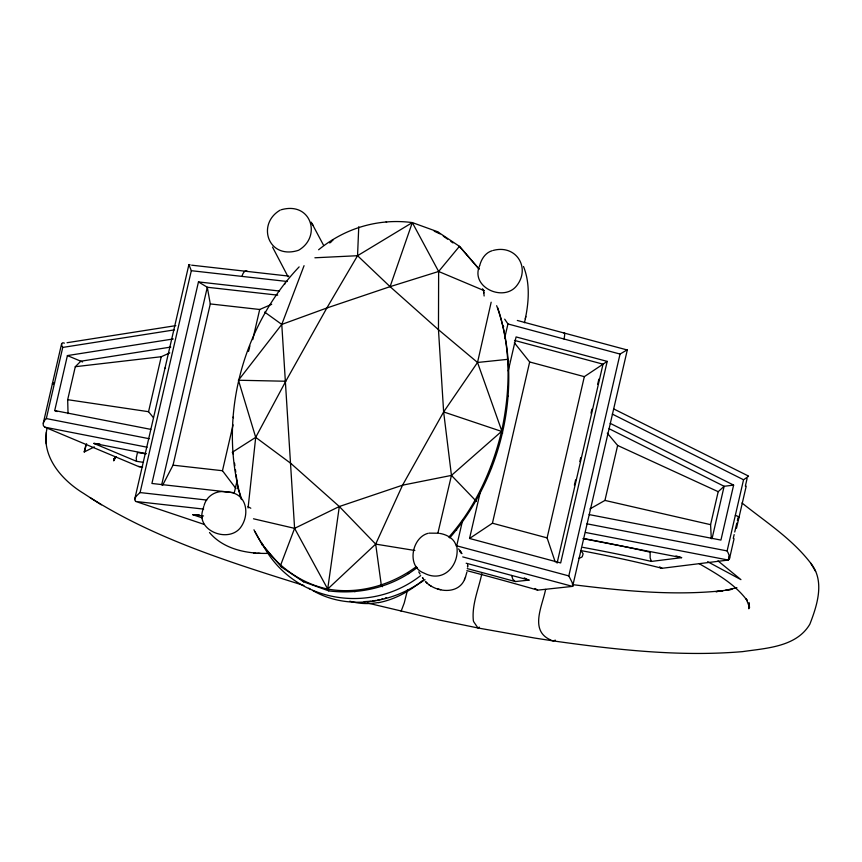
<?xml version="1.0" encoding="UTF-8"?>
<svg xmlns="http://www.w3.org/2000/svg" width="862" height="862" viewBox="0 0 862 862"><rect width="100%" height="100%" fill="white"/><g stroke="black" fill="none" stroke-linecap="round" stroke-linejoin="round"><path stroke-width="1.29" d="M318.606 249.775C345.026 228.128 378.343 218.129 412.316 222.59L438.639 271.476L438.467 329.704L443.639 411.939L451.451 475.404L438.004 532.651M448.833 537.145C475.274 507.492 492.31 469.865 501.565 431.399C510.563 390.141 511.381 345.737 496.652 305.698M303.877 585.47C228.01 561.722 150.494 537.511 83.582 493.387C61.59 480.026 40.719 456.149 47.001 428.565M46.386 432.379L46.257 443.844M467.624 565.256L467.592 567.077L467.646 564.75M449.727 537.91C502.783 476.233 523.59 385.314 497.622 307.583M299.136 266.886C241.737 327.172 217.698 419.503 241.468 499.594M749.003 603.906L748.83 608.787L749.067 602.452M248.073 507.966L255.702 437.346L285.775 381.241L326.838 308.003L357.547 255.712L358.754 226.749M400.884 610.727L401.099 611.126A92.643 3.028 -76.6 0 0 401.293 610.77L404.256 602.937L407.564 589.78M650.12 552.186L650.153 557.919L651.381 561.421L681.605 557.66L582.992 538.599M188.907 264.634L191.321 270.7L140.086 492.568C137.995 494.529 132.737 498.408 135.56 501.393M304.06 265.679L281.777 324.424L238.451 380.239L255.702 437.346L290.936 463.476L339.316 506.522L327.7 589.048L328.756 590.879C359.993 594.845 392.264 587.054 417.176 567.552M64.391 343.141C61.073 341.417 61.083 345.619 62.754 347.418L46.322 418.566C43.994 420.43 41.214 425.429 44.975 427.218L138.566 466.525A336.492 34.146 17.8 0 1 142.672 466.945M578.661 558.339A58.11 11.271 13 0 0 582.238 556.733L583.143 553.824L581.031 550.602A336.492 45.567 6.7 0 1 662.027 568.295L728.271 560.052C731.105 559.072 728.606 553.469 727.119 550.915L743.55 479.768L748.528 476.309M524.462 322.733C528.643 304.394 530.68 284.374 523.503 266.487M729.5 558.716L734.068 538.707M94.324 446.915L84.239 451.968L86.62 443.758M202.979 509.517C195.318 530.356 227.6 543.297 240.175 528.05C250.443 514.948 247.092 492.17 226.749 492.051M525.303 318.832L525.831 316.44M253.956 529.785C268.222 559.072 295.504 582.367 327.7 589.048L375.681 544.116L402.565 485.177L443.639 411.939L477.526 362.471L491.168 302.206M188.886 264.677L134.634 499.594M61.611 343.766L43.272 423.177M57.151 411.573L54.715 410.56L67.408 355.586L173.262 338.949M68.044 413.641L67.678 399.688L75.296 366.706L80.802 361.221L170.784 347.074M84.239 451.968L85.726 445.557M153.458 417.725L148.555 411.702L161.248 356.728L169.792 352.914M279.503 291.033L198.465 281.928L151.917 483.474L234.292 492.73L237.007 480.953M161.668 484.864L207.3 287.251L198.465 281.928M162.606 485.252L173.046 465.168L210.285 303.93L207.3 287.251L277.715 295.16M235.972 488.592L222.471 470.727L233.063 424.847M252.738 339.639L259.699 309.49L271.692 304.297M427.854 533.384C411.67 537.813 406.411 566.765 424.007 573.068C444.469 583.811 460.039 563.834 456.709 545.808L462.743 519.711M504.626 338.303L507.944 323.95L504.69 319.155M480.737 490.047L469.553 538.47L560.666 562.94L607.204 361.393L516.09 336.923L508.235 370.951M469.704 538.373L492.428 523.212L529.667 361.975L514.334 342.742M555.203 561.927L547.101 537.888L584.328 376.651L607.204 361.393M574.394 485.144L575.601 479.908M579.824 461.579L580.74 457.657M591.009 413.157L591.914 409.234M597.657 384.366L598.864 379.129M557.089 563.101L603.023 364.173L514.485 340.404M572.831 586.235L572.196 582.572L568.812 575.913L620.047 354.056L627.353 349.757L572.637 586.365M589.91 508.957L604.941 500.423L617.634 445.46L607.268 433.144M711.312 538.696L710.579 524.667L718.197 491.696L724.134 486.287L733.627 485.101L720.934 540.075L589.145 514.592M712.044 538.631L724.134 486.287L609.078 428.705M729.155 556.238L728.271 560.052L585.481 532.457M733.271 538.394L734.155 534.58M734.747 532.026L736.805 523.115M737.398 520.562L737.98 518.019M745.339 486.168L747.095 478.518M736.504 528.201L746.212 486.157M203.098 508.989L203.788 506.403M466.892 572.131L465.34 577.54M479.725 265.528C469.725 287.294 504.248 302.756 517.06 285.257C530.561 267.414 515.929 244.269 493.247 250.422M248.493 351.405L249.614 347.58M479.865 265.011C481.556 258.74 485.662 252.577 492.191 250.713M545.592 589.392C542.597 605.393 529.279 630.219 550.15 639.712A92.643 34.534 -81.6 0 0 551.292 640.326L553.135 640.897C615.77 649.679 679.31 656.984 742.581 651.629C766.081 648.17 796.391 647.093 809.86 624.174C817.219 605.21 825.139 580.945 810.679 563.123C791.995 538.772 765.715 521.941 741.988 502.988M481.826 573.726C478.604 589.166 471.6 604.919 473.378 620.834A92.611 16.109 -79 0 0 473.744 621.814L477.947 627.978L534.763 638.063L553.135 640.897L555.397 640.186M502.621 433.23L477.526 362.471L438.467 329.704L390.087 286.658L412.316 222.59L437.508 231.695L459.446 246.327L479.024 268.987L459.446 246.327L438.639 271.476L390.087 286.658L326.838 308.003L281.777 324.424L264.656 312.076M204.122 505.38C206.535 496.081 216.211 490.015 225.682 491.922M281.777 324.424L294.599 528.352L280.581 565.31L281.637 567.142L303.586 581.818L328.756 590.879M425.365 581.408C435.084 592.409 458.347 595.222 464.661 579.189M464.456 579.695L465.534 577.034M115.702 456.741L113.665 460.847L115.573 457.216L113.622 459.284L116.144 456.591M479.283 627.094L478.098 627.989L439.545 620.08L367.578 603.034M253.493 518.784L294.599 528.352L339.316 506.522L402.565 485.177L451.451 475.404L501.565 431.399L443.639 411.939M422.434 580.632C409.719 591.127 394.839 599.607 378.504 602.667M294.599 528.352L327.7 589.048C358.678 594.694 391.617 585.136 416.551 566.463M329.737 242.998L331.816 241.382M420.667 575.601C369.507 615.619 292.035 602.312 261.897 543.06M255.702 437.346L232.277 452.302L233.333 454.145M314.899 257.781L357.547 255.712L412.316 222.59M416.465 585.072C385.885 604.381 344.574 609.078 312.583 590.416M743.55 479.768L612.289 414.083M280.182 210.123C256.154 224.109 268.308 260.162 298.554 250.282C321.968 236.748 311.247 201.158 281.217 209.757M385.292 598.012L386.564 597.592M189.069 264.515L190.168 264.903M736.891 587.722L725.772 590.244L731.86 589.317M381.435 599.165L382.728 598.799M164.567 368.289L165.515 368.042M199.09 514.646L192.905 514.754L202.085 517.836M380.131 599.51L377.502 600.114M376.177 600.383L372.158 601.051M428.91 533.147L438.65 533.212M67.053 342.72L175.826 325.631M62.754 347.418L174.436 329.877M731.752 589.328L715.891 591.688L723.024 590.664C672.974 595.976 622.515 590.793 572.777 584.662M99.873 443.984L93.85 443.402L146.378 453.692M75.296 366.706L161.248 356.728M467.258 568.618A353.011 31.334 14.1 0 1 508.149 579.598L515.325 581.57L529.031 580.094L466.17 563.22M538.168 590.082L572.54 586.386L462.722 556.895M477.526 362.471L507.74 359.335L508.795 361.167M370.811 601.213L364.141 601.644M209.498 532.544C223.926 549.687 248.062 554.104 269.353 553.329M238.451 380.239L285.775 381.241M253.503 552.898L255.863 553.07M257.803 553.199L260.152 553.372M681.605 557.66L675.97 555.947M191.687 265.184L288.845 276.109M191.321 270.7L287.326 281.497M210.285 303.93L259.699 309.49M173.046 465.168L222.471 470.727M140.086 492.568L206.761 500.057M203.637 509.097L135.765 501.468L204.402 524.484M192.905 514.754L203.529 515.95M93.85 443.402L136.552 461.332L141.282 462.032A359.939 36.516 17.8 0 1 143.501 462.377M67.678 399.688L148.555 411.702M748.335 475.975L613.798 408.976M339.316 506.522L375.681 544.116L414.837 550.484M586.957 523.816L727.119 550.915M529.031 580.094L528.244 579.921M54.715 410.56L150.807 429.373M46.322 418.566L149.298 438.736M44.975 427.218L147.111 447.227M439.695 533.395C446.721 534.526 454.382 538.534 456.17 545.958M604.941 500.423L710.579 524.667M651.381 561.421L644.442 559.847A359.939 48.735 6.7 0 0 582.874 547.359M437.745 588.951L440.751 589.673M517.319 320.459L627.137 349.95M507.944 323.95L620.047 354.056M529.667 361.975L584.328 376.651M492.428 523.212L547.101 537.888M456.709 545.808L568.812 575.913M528.158 579.9L524.204 577.852M434.232 231.199L440.062 233.893M438.639 271.476L484.315 290.709M67.408 355.586L82.59 361.965M515.271 581.548L512.793 579.232L511.64 575.439M617.634 445.46L718.197 491.696M250.799 508.224L247.976 506.673M707.616 561.679L740.932 579.63L717.981 560.882M610.177 423.328L733.627 485.101M699.028 563.576C716.537 573.736 735.178 584.048 747.311 600.771L746.072 598.551L749.563 607.441L748.992 604.725M308.801 588.175L310.051 588.94M90.241 497.73L101.36 504.809M443.294 236.145L447.593 239.151M450.815 241.403L452.97 242.912M428.964 584.781L429.556 585.19M430.709 585.912L431.302 586.332M357.547 255.712L390.087 286.658M534.99 588.477L537.597 590.082A329.866 29.276 14.1 0 0 466.87 570.644M460.89 552.391L460.189 551.712L461.536 553.113L459.758 550.85L461.849 553.652L458.606 548.922M451.451 475.404L476.417 501.404M426.076 582.119L427.423 583.509M262.08 544.547L281.637 567.142M136.541 461.321L136.239 458.088L137.467 452.528A367.481 38.003 17.7 0 1 145.581 453.768M423.544 579.092L422.412 577.572L423.382 578.876M482.451 288.77L483.679 290.462M418.727 571.883L420.085 574.081M815.592 571.377L810.679 563.123M503.246 325.879L503.656 326.601M437.508 231.695L437.907 232.395M507.632 395.755L508.041 396.466M386.187 221.717L386.585 222.418M491.124 467.247L491.534 467.958M332.441 239.862L332.851 240.573M456.235 529.473L456.644 530.184M284.471 283.35L284.88 284.072M408.265 572.971L408.674 573.683M249.581 345.587L249.991 346.298M382.319 586.72L381.263 584.889L375.681 544.116M354.519 591.106L354.918 591.795M233.074 417.079L233.483 417.79M303.187 581.128L303.586 581.818M237.459 486.944L240.746 496.469M312.066 223.711L323.53 245.217M311.214 222.159L312.971 225.305M255.001 531.628L262.49 545.258M272.532 247.082L288.059 276.756M483.496 290.613L483.873 292.994M234.55 463.163L234.906 465.749M235.423 469.607L235.779 472.193M236.123 474.768L237.869 487.655M483.776 292.207L484.121 296M424.988 579.62A155.128 149.708 -30.4 0 1 416.518 585.158M241.985 276.4A7.672 3.847 -83.6 0 1 247.588 271.476M141.993 466.568A8.135 5.959 -89.3 0 1 138.588 466.407M53.078 384.355A7.672 1.487 13 0 1 54.543 382.987M378.461 602.463A58.961 55.039 -16.7 0 1 349.821 601.18M662.059 568.166A8.135 3.739 -71.1 0 1 659.807 566.733M735.329 515.336A7.672 1.487 13 0 1 738.292 517.965M583.477 538.534A367.481 50.211 6.8 0 1 650.045 552.176M563.823 332.947A7.672 1.347 -75 0 1 563.996 339.003"/></g></svg>
